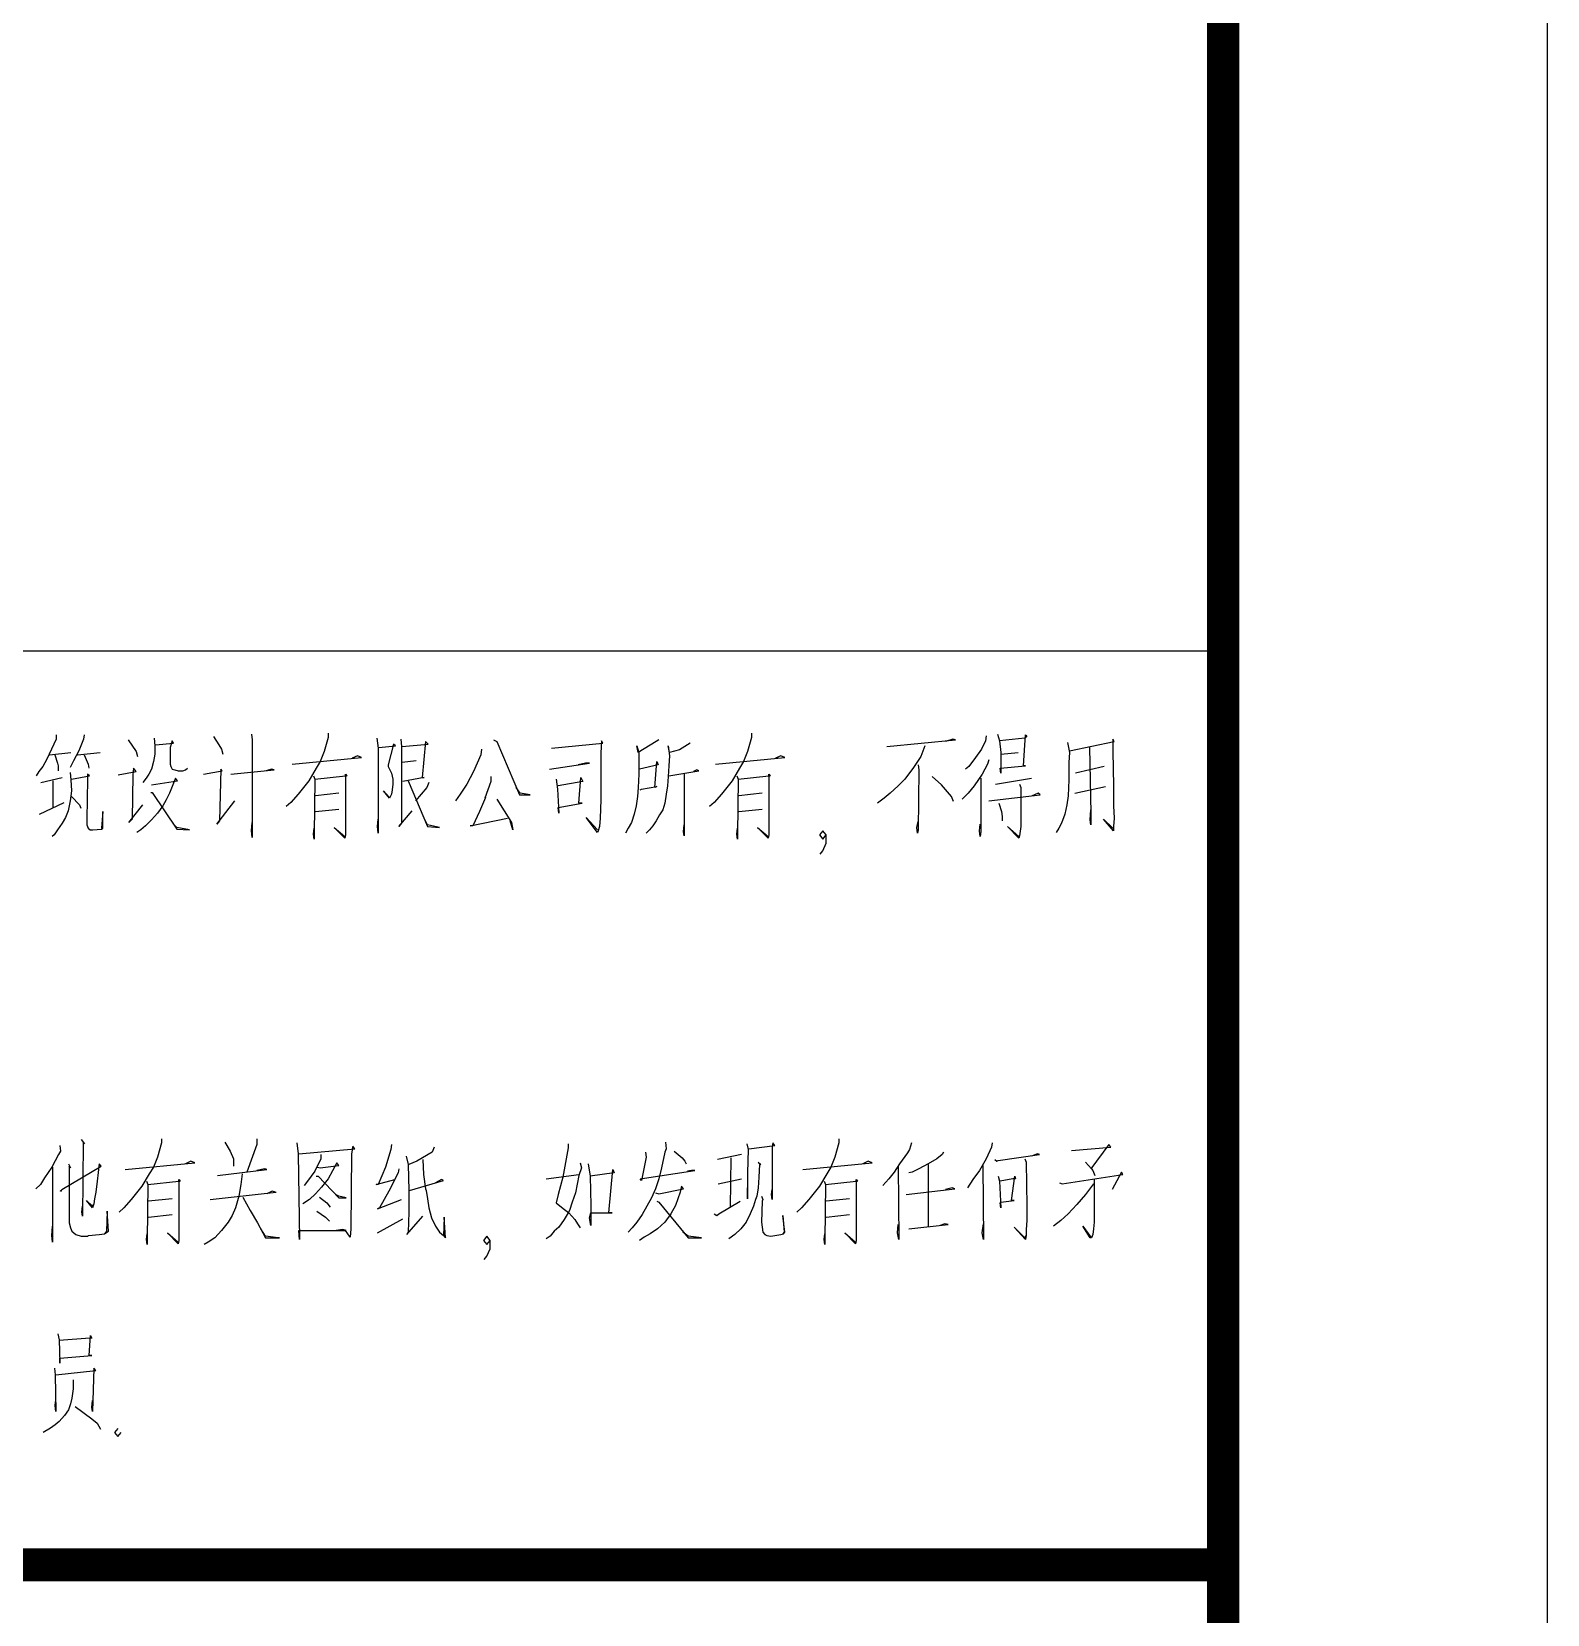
# Model space of a CAD drawing. Extents: x 39560 to 217760, y -140239 to 277665.
# Drawn here: x 139986 to 144660, y -77400 to -72521 of the extents above; entities that cross this region are included whole.
import ezdxf

# ---------------------------------------------------------------- set-up
doc = ezdxf.new("R2010")
doc.units = 0
doc.header["$LTSCALE"] = 1000
doc.header["$MEASUREMENT"] = 0
doc.layers.add('PUB_TITLE', color=4, linetype='Continuous')

msp = doc.modelspace()

# ---------------------------------------------------------------- linework, layer by layer
at = {"layer": 'PUB_TITLE'}
for p, q in [((143659.763, -97239.081), (143659.763, -39839.081)), ((143659.763, -97239.081, 7.032), (143659.763, -39839.081, 7.032)), ((143659.763, -77247.081), (143659.763, -50225.176)), ((136519.763, -74429.937), (143659.763, -74429.937)), ((140061.464, -74701.78), (140032.679, -74763.462)), ((140061.464, -74688.93), (140061.464, -74701.78)), ((140145.763, -74701.78), (140131.37, -74737.761)), ((140147.819, -74688.93), (140145.763, -74701.78)), ((140363.706, -74699.21), (140365.762, -74722.341)), ((140546.695, -74694.07), (140563.144, -74719.771)), ((140663.891, -74686.36), (140665.947, -74704.35)), ((140900.338, -74696.64), (140888.002, -74740.331)), ((140900.338, -74683.79), (140900.338, -74696.64)), ((141050.431, -74699.21), (141054.543, -74730.051)), ((141124.449, -74701.78), (141126.505, -74724.911)), ((142205.938, -74696.64), (142193.602, -74740.331)), ((142205.938, -74683.79), (142205.938, -74696.64)), ((142826.869, -74701.78), (142804.252, -74709.491)), ((142835.093, -74704.35), (142826.869, -74701.78)), ((142929.672, -74691.5), (142927.616, -74706.92)), ((142964.625, -74686.36), (142970.793, -74706.92)), ((143048.924, -74699.21), (142970.793, -74706.92)), ((143044.812, -74784.023), (143050.98, -74688.93)), ((143055.092, -74691.5), (143048.924, -74699.21)), ((143050.98, -74688.93), (143055.092, -74691.5)), ((143320.324, -74701.78), (143320.324, -74740.331)), ((143324.436, -74709.491), (143320.324, -74701.78)), ((140040.904, -74750.612), (140106.698, -74742.902)), ((140057.352, -74750.612), (140065.576, -74776.313)), ((140131.37, -74737.761), (140114.922, -74768.602)), ((140127.258, -74750.612), (140197.164, -74742.902)), ((140147.819, -74750.612), (140160.155, -74778.883)), ((140283.519, -74704.35), (140308.192, -74740.331)), ((140308.192, -74740.331), (140312.304, -74755.752)), ((140365.762, -74748.042), (140361.649, -74771.172)), ((140365.762, -74722.341), (140365.762, -74748.042)), ((140367.818, -74719.771), (140423.331, -74714.631)), ((140419.219, -74706.92), (140413.051, -74727.481)), ((140413.051, -74727.481), (140413.051, -74745.472)), ((140413.051, -74745.472), (140413.051, -74760.892)), ((140423.331, -74714.631), (140419.219, -74706.92)), ((140563.144, -74719.771), (140571.368, -74732.621)), ((140571.368, -74732.621), (140575.48, -74748.042)), ((140665.947, -74704.35), (140665.947, -75005.05)), ((140888.002, -74740.331), (140875.665, -74771.172)), ((141054.543, -74730.051), (141054.543, -74992.199)), ((141056.599, -74727.481), (141108, -74722.341)), ((141101.832, -74717.201), (141085.384, -74781.453)), ((141108, -74722.341), (141101.832, -74717.201)), ((141126.505, -74724.911), (141126.505, -74961.358)), ((141128.561, -74724.911), (141208.747, -74717.201)), ((141200.523, -74709.491), (141190.243, -74820.004)), ((141208.747, -74717.201), (141200.523, -74709.491)), ((141371.176, -74750.612), (141348.56, -74802.013)), ((141373.232, -74732.621), (141371.176, -74750.612)), ((141410.242, -74704.35), (141420.522, -74709.491)), ((141420.522, -74709.491), (141490.428, -74873.976)), ((141589.119, -74730.051), (141747.436, -74714.631)), ((141743.324, -74706.92), (141741.268, -74745.472)), ((141741.268, -74745.472), (141741.268, -74889.396)), ((141747.436, -74714.631), (141743.324, -74706.92)), ((141852.295, -74722.341), (141858.463, -74742.902)), ((141856.407, -74742.902), (141852.295, -74722.341)), ((141911.921, -74709.491), (141856.407, -74742.902)), ((141858.463, -74742.902), (141858.463, -74809.724)), ((141920.145, -74704.35), (141911.921, -74709.491)), ((141948.93, -74722.341), (141953.042, -74753.182)), ((141953.042, -74742.902), (141948.93, -74722.341)), ((141983.883, -74735.191), (141953.042, -74742.902)), ((142016.78, -74714.631), (141983.883, -74735.191)), ((142193.602, -74740.331), (142181.265, -74771.172)), ((142623.319, -74724.911), (142835.093, -74704.35)), ((142740.514, -74722.341), (142728.178, -74755.752)), ((142915.28, -74732.621), (142896.775, -74758.322)), ((142927.616, -74706.92), (142915.28, -74732.621)), ((142970.793, -74706.92), (142974.906, -74742.902)), ((142974.906, -74748.042), (143028.363, -74742.902)), ((142974.906, -74742.902), (142974.906, -74776.313)), ((143180.512, -74712.061), (143186.68, -74742.902)), ((143186.68, -74742.902), (143184.624, -74773.743)), ((143186.68, -74737.761), (143324.436, -74709.491)), ((143248.362, -74727.481), (143252.474, -74930.517)), ((143320.324, -74740.331), (143322.38, -74845.705)), ((140020.343, -74786.593), (140008.007, -74802.013)), ((140032.679, -74763.462), (140020.343, -74786.593)), ((140065.576, -74776.313), (140067.632, -74784.023)), ((140067.632, -74784.023), (140067.632, -74799.443)), ((140114.922, -74768.602), (140104.642, -74789.163)), ((140160.155, -74778.883), (140162.211, -74791.733)), ((140299.968, -74791.733), (140297.912, -74812.294)), ((140308.192, -74802.013), (140299.968, -74791.733)), ((140355.481, -74794.303), (140347.257, -74809.724)), ((140361.649, -74771.172), (140355.481, -74794.303)), ((140413.051, -74760.892), (140413.051, -74778.883)), ((140413.051, -74778.883), (140415.107, -74786.593)), ((140415.107, -74786.593), (140419.219, -74794.303)), ((140419.219, -74794.303), (140427.444, -74796.873)), ((140427.444, -74796.873), (140437.724, -74799.443)), ((140437.724, -74799.443), (140452.116, -74799.443)), ((140452.116, -74799.443), (140460.341, -74796.873)), ((140460.341, -74796.873), (140466.509, -74791.733)), ((140515.854, -74809.724), (140573.424, -74799.443)), ((140569.312, -74794.303), (140565.2, -74953.648)), ((140573.424, -74799.443), (140569.312, -74794.303)), ((140600.153, -74809.724), (140733.797, -74796.873)), ((140725.573, -74794.303), (140709.124, -74799.443)), ((140733.797, -74796.873), (140725.573, -74794.303)), ((140789.311, -74778.883), (141003.141, -74758.322)), ((140863.329, -74791.733), (140840.712, -74830.284)), ((140875.665, -74771.172), (140863.329, -74791.733)), ((140990.805, -74753.182), (140974.356, -74760.892)), ((141003.141, -74758.322), (140990.805, -74753.182)), ((141085.384, -74781.453), (141085.384, -74786.593)), ((141085.384, -74786.593), (141089.496, -74794.303)), ((141089.496, -74794.303), (141095.664, -74807.154)), ((141171.738, -74768.602), (141128.561, -74773.743)), ((141582.951, -74794.303), (141706.315, -74776.313)), ((141693.978, -74776.313), (141671.362, -74781.453)), ((141706.315, -74776.313), (141693.978, -74776.313)), ((141918.089, -74781.453), (141860.519, -74794.303)), ((141907.809, -74850.845), (141913.977, -74771.172)), ((141913.977, -74771.172), (141918.089, -74781.453)), ((141950.986, -74784.023), (141948.93, -74817.434)), ((141953.042, -74753.182), (141950.986, -74784.023)), ((141950.986, -74814.864), (142043.509, -74799.443)), ((142037.341, -74796.873), (142027.061, -74802.013)), ((142043.509, -74799.443), (142037.341, -74796.873)), ((142094.911, -74778.883), (142308.741, -74758.322)), ((142168.929, -74791.733), (142146.312, -74830.284)), ((142181.265, -74771.172), (142168.929, -74791.733)), ((142296.405, -74753.182), (142279.956, -74760.892)), ((142308.741, -74758.322), (142296.405, -74753.182)), ((142705.561, -74789.163), (142678.832, -74825.144)), ((142728.178, -74755.752), (142705.561, -74789.163)), ((142719.954, -74781.453), (142722.01, -74796.873)), ((142722.01, -74796.873), (142719.954, -74981.919)), ((142876.215, -74786.593), (142865.934, -74794.303)), ((142896.775, -74758.322), (142876.215, -74786.593)), ((142933.784, -74778.883), (142917.336, -74809.724)), ((142937.896, -74766.032), (142933.784, -74778.883)), ((142972.85, -74791.733), (143050.98, -74784.023)), ((142974.906, -74807.154), (142972.85, -74791.733)), ((142974.906, -74776.313), (142974.906, -74796.873)), ((142974.906, -74796.873), (142974.906, -74807.154)), ((143050.98, -74784.023), (143044.812, -74784.023)), ((143184.624, -74773.743), (143184.624, -74827.714)), ((143293.595, -74786.593), (143205.185, -74807.154)), ((140008.007, -74802.013), (139999.782, -74814.864)), ((140014.175, -74835.424), (140079.969, -74820.004)), ((140051.184, -74830.284), (140051.184, -74915.097)), ((140104.642, -74804.583), (140106.698, -74827.714)), ((140106.698, -74827.714), (140108.754, -74861.125)), ((140108.754, -74825.144), (140164.267, -74814.864)), ((140158.099, -74825.144), (140156.043, -74948.508)), ((140158.099, -74809.724), (140158.099, -74825.144)), ((140164.267, -74814.864), (140158.099, -74809.724)), ((140252.678, -74812.294), (140308.192, -74802.013)), ((140297.912, -74812.294), (140295.855, -74948.508)), ((140339.033, -74822.574), (140328.752, -74835.424)), ((140347.257, -74809.724), (140339.033, -74822.574)), ((140355.481, -74843.135), (140435.668, -74830.284)), ((140421.275, -74843.135), (140410.995, -74868.835)), ((140429.5, -74822.574), (140421.275, -74843.135)), ((140435.668, -74830.284), (140429.5, -74822.574)), ((140840.712, -74830.284), (140807.815, -74871.406)), ((140855.105, -74814.864), (140859.217, -74825.144)), ((140859.217, -74825.144), (140857.161, -74994.769)), ((140859.217, -74825.144), (140953.796, -74814.864)), ((140953.796, -74809.724), (140957.908, -74814.864)), ((140953.796, -74814.864), (140953.796, -74809.724)), ((140957.908, -74814.864), (140953.796, -74817.434)), ((140953.796, -74817.434), (140953.796, -74997.339)), ((141095.664, -74807.154), (141099.776, -74825.144)), ((141099.776, -74840.565), (141097.72, -74858.555)), ((141099.776, -74825.144), (141099.776, -74840.565)), ((141196.411, -74820.004), (141130.617, -74832.854)), ((141147.066, -74830.284), (141206.691, -74971.639)), ((141190.243, -74820.004), (141196.411, -74820.004)), ((141210.804, -74835.424), (141204.635, -74850.845)), ((141327.999, -74840.565), (141307.438, -74871.406)), ((141348.56, -74802.013), (141327.999, -74840.565)), ((141402.017, -74832.854), (141383.513, -74884.256)), ((141402.017, -74817.434), (141402.017, -74832.854)), ((141603.512, -74825.144), (141607.624, -74855.985)), ((141685.754, -74832.854), (141609.68, -74845.705)), ((141673.418, -74899.676), (141679.586, -74820.004)), ((141679.586, -74820.004), (141685.754, -74832.854)), ((141858.463, -74809.724), (141856.407, -74850.845)), ((141866.688, -74855.985), (141913.977, -74848.275)), ((141913.977, -74848.275), (141907.809, -74850.845)), ((141946.874, -74845.705), (141942.762, -74871.406)), ((141948.93, -74817.434), (141946.874, -74845.705)), ((141998.276, -74809.724), (141998.276, -74999.909)), ((142146.312, -74830.284), (142113.415, -74871.406)), ((142160.705, -74814.864), (142164.817, -74825.144)), ((142164.817, -74825.144), (142162.761, -74994.769)), ((142164.817, -74825.144), (142259.396, -74814.864)), ((142259.396, -74809.724), (142263.508, -74814.864)), ((142259.396, -74814.864), (142259.396, -74809.724)), ((142263.508, -74814.864), (142259.396, -74817.434)), ((142259.396, -74817.434), (142259.396, -74997.339)), ((142658.272, -74845.705), (142633.599, -74868.835)), ((142678.832, -74825.144), (142658.272, -74845.705)), ((142791.916, -74843.135), (142763.131, -74817.434)), ((142822.757, -74879.116), (142791.916, -74843.135)), ((142892.663, -74845.705), (142874.158, -74868.835)), ((142917.336, -74809.724), (142892.663, -74845.705)), ((142913.224, -74822.574), (142913.224, -74987.059)), ((142958.457, -74840.565), (143069.484, -74822.574)), ((143032.475, -74840.565), (143036.587, -74850.845)), ((143184.624, -74827.714), (143182.568, -74876.546)), ((143203.129, -74868.835), (143297.707, -74848.275)), ((143322.38, -74845.705), (143322.38, -74899.676)), ((140010.063, -74933.087), (140086.137, -74897.106)), ((140104.642, -74891.966), (140098.473, -74922.807)), ((140108.754, -74861.125), (140104.642, -74891.966)), ((140108.754, -74879.116), (140133.427, -74904.817)), ((140353.425, -74866.265), (140357.537, -74866.265)), ((140357.537, -74866.265), (140433.612, -74979.349)), ((140400.715, -74889.396), (140390.434, -74907.387)), ((140410.995, -74868.835), (140400.715, -74889.396)), ((140556.975, -74963.928), (140612.489, -74891.966)), ((140785.198, -74897.106), (140770.806, -74909.957)), ((140807.815, -74871.406), (140785.198, -74897.106)), ((140933.235, -74868.835), (140861.273, -74876.546)), ((141070.991, -74861.125), (141089.496, -74881.686)), ((141089.496, -74884.256), (141070.991, -74861.125)), ((141095.664, -74871.406), (141089.496, -74884.256)), ((141097.72, -74858.555), (141095.664, -74871.406)), ((141204.635, -74850.845), (141169.682, -74891.966)), ((141307.438, -74871.406), (141293.046, -74891.966)), ((141385.569, -74881.686), (141367.064, -74925.377)), ((141383.513, -74884.256), (141385.569, -74881.686)), ((141420.522, -74886.826), (141465.755, -74958.788)), ((141492.484, -74868.835), (141480.148, -74850.845)), ((141490.428, -74873.976), (141494.54, -74873.976)), ((141523.325, -74873.976), (141492.484, -74868.835)), ((141494.54, -74873.976), (141523.325, -74873.976)), ((141607.624, -74855.985), (141611.736, -74930.517)), ((141741.268, -74889.396), (141739.212, -74945.938)), ((141854.351, -74879.116), (141850.239, -74907.387)), ((141856.407, -74850.845), (141854.351, -74879.116)), ((141862.575, -74858.555), (141866.688, -74855.985)), ((141942.762, -74871.406), (141938.65, -74899.676)), ((142090.798, -74897.106), (142076.406, -74909.957)), ((142113.415, -74871.406), (142090.798, -74897.106)), ((142238.835, -74868.835), (142166.873, -74876.546)), ((142615.095, -74884.256), (142594.534, -74899.676)), ((142633.599, -74868.835), (142615.095, -74884.256)), ((142828.925, -74894.536), (142822.757, -74879.116)), ((142874.158, -74868.835), (142855.654, -74886.826)), ((142937.896, -74891.966), (143096.213, -74873.976)), ((143036.587, -74850.845), (143036.587, -74925.377)), ((143090.045, -74868.835), (143071.541, -74876.546)), ((143096.213, -74873.976), (143090.045, -74868.835)), ((143182.568, -74876.546), (143178.456, -74904.817)), ((140090.249, -74943.368), (140079.969, -74961.358)), ((140098.473, -74922.807), (140090.249, -74943.368)), ((140133.427, -74904.817), (140137.539, -74915.097)), ((140205.389, -74925.377), (140201.277, -74976.779)), ((140205.389, -74976.779), (140205.389, -74925.377)), ((140285.575, -74958.788), (140328.752, -74904.817)), ((140373.986, -74930.517), (140355.481, -74951.078)), ((140390.434, -74907.387), (140373.986, -74930.517)), ((140861.273, -74925.377), (140933.235, -74917.667)), ((141118.281, -74971.639), (141159.402, -74922.807)), ((141338.279, -74969.069), (141453.419, -74945.938)), ((141367.064, -74925.377), (141346.504, -74969.069)), ((141609.68, -74912.527), (141683.698, -74899.676)), ((141611.736, -74930.517), (141609.68, -74912.527)), ((141683.698, -74899.676), (141673.418, -74899.676)), ((141696.034, -74943.368), (141730.987, -74981.919)), ((141730.987, -74989.629), (141696.034, -74943.368)), ((141739.212, -74945.938), (141737.156, -74971.639)), ((141844.071, -74933.087), (141835.847, -74958.788)), ((141850.239, -74907.387), (141844.071, -74933.087)), ((141922.201, -74935.657), (141911.921, -74953.648)), ((141932.482, -74920.237), (141922.201, -74935.657)), ((141938.65, -74899.676), (141932.482, -74920.237)), ((142166.873, -74925.377), (142238.835, -74917.667)), ((142968.737, -74899.676), (142976.962, -74925.377)), ((142976.962, -74925.377), (142979.018, -74940.798)), ((142979.018, -74940.798), (142979.018, -74953.648)), ((143036.587, -74925.377), (143036.587, -74971.639)), ((143172.288, -74933.087), (143162.007, -74961.358)), ((143178.456, -74904.817), (143172.288, -74933.087)), ((143250.418, -74951.078), (143252.474, -74920.237)), ((143252.474, -74930.517), (143252.474, -74966.498)), ((143322.38, -74899.676), (143322.38, -74907.387)), ((143322.38, -74907.387), (143324.436, -74945.938)), ((143324.436, -74945.938), (143322.38, -74971.639)), ((140065.576, -74981.919), (140055.296, -74997.339)), ((140079.969, -74961.358), (140065.576, -74981.919)), ((140156.043, -74948.508), (140156.043, -74966.498)), ((140156.043, -74966.498), (140160.155, -74976.779)), ((140160.155, -74976.779), (140166.324, -74981.919)), ((140166.324, -74981.919), (140174.548, -74981.919)), ((140174.548, -74981.919), (140201.277, -74979.349)), ((140201.277, -74979.349), (140205.389, -74976.779)), ((140295.855, -74948.508), (140285.575, -74958.788)), ((140322.584, -74981.919), (140310.248, -74989.629)), ((140336.977, -74969.069), (140322.584, -74981.919)), ((140355.481, -74951.078), (140336.977, -74969.069)), ((140433.612, -74974.209), (140423.331, -74963.928)), ((140472.677, -74981.919), (140433.612, -74974.209)), ((140433.612, -74979.349), (140472.677, -74981.919)), ((140565.2, -74953.648), (140556.975, -74963.928)), ((140663.891, -74984.489), (140665.947, -74958.788)), ((140665.947, -75005.05), (140663.891, -74984.489)), ((140855.105, -74994.769), (140857.161, -74976.779)), ((140857.161, -75010.19), (140855.105, -74994.769)), ((140857.161, -74994.769), (140857.161, -75010.19)), ((140918.843, -74974.209), (140951.74, -75002.48)), ((140951.74, -75007.62), (140918.843, -74974.209)), ((141052.487, -74971.639), (141054.543, -74948.508)), ((141054.543, -74992.199), (141052.487, -74971.639)), ((141126.505, -74961.358), (141118.281, -74971.639)), ((141206.691, -74966.498), (141198.467, -74951.078)), ((141243.701, -74974.209), (141206.691, -74966.498)), ((141206.691, -74971.639), (141243.701, -74974.209)), ((141346.504, -74969.069), (141338.279, -74969.069)), ((141469.867, -74981.919), (141461.643, -74953.648)), ((141465.755, -74958.788), (141469.867, -74981.919)), ((141733.044, -74984.489), (141730.987, -74989.629)), ((141737.156, -74971.639), (141733.044, -74984.489)), ((141825.566, -74976.779), (141817.342, -74992.199)), ((141835.847, -74958.788), (141825.566, -74976.779)), ((141891.36, -74981.919), (141881.08, -74992.199)), ((141901.641, -74969.069), (141891.36, -74981.919)), ((141911.921, -74953.648), (141901.641, -74969.069)), ((141996.22, -74987.059), (141998.276, -74966.498)), ((141998.276, -74999.909), (141996.22, -74987.059)), ((142160.705, -74994.769), (142162.761, -74976.779)), ((142162.761, -75010.19), (142160.705, -74994.769)), ((142162.761, -74994.769), (142162.761, -75010.19)), ((142224.443, -74974.209), (142257.34, -75002.48)), ((142257.34, -75007.62), (142224.443, -74974.209)), ((142425.937, -74984.489), (142415.656, -74997.339)), ((142436.217, -74997.339), (142425.937, -74984.489)), ((142715.842, -74974.209), (142719.954, -74956.218)), ((142717.898, -74992.199), (142715.842, -74974.209)), ((142719.954, -74981.919), (142717.898, -74992.199)), ((142909.112, -74984.489), (142911.168, -74963.928)), ((142911.168, -75002.48), (142909.112, -74984.489)), ((142913.224, -74987.059), (142911.168, -75002.48)), ((142995.466, -74971.639), (143030.419, -75002.48)), ((143030.419, -75007.62), (142995.466, -74971.639)), ((143036.587, -74971.639), (143032.475, -74999.909)), ((143153.783, -74976.779), (143145.559, -74989.629)), ((143162.007, -74961.358), (143153.783, -74976.779)), ((143252.474, -74966.498), (143250.418, -74951.078)), ((143291.539, -74948.508), (143320.324, -74976.779)), ((143322.38, -74984.489), (143291.539, -74948.508)), ((143322.38, -74971.639), (143322.38, -74984.489)), ((140055.296, -74997.339), (140049.128, -75002.48)), ((140953.796, -74997.339), (140951.74, -75007.62)), ((142259.396, -74997.339), (142257.34, -75007.62)), ((142415.656, -74997.339), (142425.937, -75010.19)), ((142425.937, -75010.19), (142436.217, -74997.339)), ((142425.937, -75046.171), (142436.217, -75023.04)), ((142436.217, -75023.04), (142436.217, -74997.339)), ((143032.475, -74999.909), (143030.419, -75007.62)), ((142417.712, -75056.451), (142425.937, -75046.171)), ((140075.376, -75972.348), (140069.207, -75982.629)), ((140073.319, -75954.358), (140075.376, -75972.348)), ((140139.114, -75936.367), (140149.394, -75949.218)), ((140145.282, -75946.648), (140143.226, -76172.814)), ((140149.394, -75949.218), (140145.282, -75946.648)), ((140385.841, -75946.648), (140373.505, -75990.339)), ((140385.841, -75933.797), (140385.841, -75946.648)), ((140581.167, -75944.077), (140597.616, -75972.348)), ((140597.616, -75972.348), (140607.896, -75995.479)), ((140679.858, -75951.788), (140649.017, -76036.6)), ((140679.858, -75933.797), (140679.858, -75951.788)), ((140803.222, -75946.648), (140807.334, -75980.059)), ((140809.39, -75980.059), (140982.099, -75964.638)), ((140975.931, -75956.928), (140971.819, -75980.059)), ((140982.099, -75964.638), (140975.931, -75956.928)), ((141093.127, -75967.208), (141076.678, -76021.18)), ((141095.183, -75951.788), (141093.127, -75967.208)), ((141226.771, -75959.498), (141220.603, -75974.918)), ((141640.039, -75962.068), (141623.591, -76052.021)), ((141640.039, -75949.218), (141640.039, -75962.068)), ((141942.281, -75964.638), (141938.169, -75974.918)), ((141940.225, -75944.077), (141942.281, -75964.638)), ((141966.954, -75972.348), (141991.626, -75992.909)), ((142191.064, -75949.218), (142195.177, -75967.208)), ((142195.177, -75967.208), (142193.12, -76039.17)), ((142197.233, -75964.638), (142277.419, -75954.358)), ((142271.251, -75946.648), (142269.195, -75959.498)), ((142269.195, -75959.498), (142269.195, -76088.002)), ((142277.419, -75954.358), (142271.251, -75946.648)), ((142474.801, -75946.648), (142462.465, -75990.339)), ((142474.801, -75933.797), (142474.801, -75946.648)), ((142692.744, -75967.208), (142686.576, -75977.488)), ((142698.912, -75946.648), (142692.744, -75967.208)), ((142945.639, -75959.498), (142929.191, -75995.479)), ((142947.696, -75946.648), (142945.639, -75959.498)), ((143192.367, -75969.778), (143313.675, -75959.498)), ((143307.507, -75951.788), (143251.993, -76026.32)), ((143313.675, -75959.498), (143307.507, -75951.788)), ((140048.647, -76021.18), (140026.03, -76054.591)), ((140069.207, -75982.629), (140048.647, -76021.18)), ((140050.703, -76021.18), (140050.703, -76252.487)), ((140079.488, -76090.572), (140200.795, -76018.61)), ((140100.048, -76010.9), (140106.217, -76023.75)), ((140102.104, -76018.61), (140102.104, -76175.385)), ((140106.217, -76023.75), (140102.104, -76018.61)), ((140194.627, -76010.9), (140188.459, -76064.871)), ((140200.795, -76018.61), (140194.627, -76010.9)), ((140274.814, -76028.89), (140488.644, -76008.329)), ((140361.168, -76021.18), (140348.832, -76041.74)), ((140373.505, -75990.339), (140361.168, -76021.18)), ((140476.308, -76003.189), (140459.859, -76010.9)), ((140488.644, -76008.329), (140476.308, -76003.189)), ((140607.896, -75995.479), (140607.896, -76018.61)), ((140807.334, -75980.059), (140811.446, -76244.777)), ((140877.24, -75995.479), (140858.736, -76034.03)), ((140866.96, -76021.18), (140875.184, -76023.75)), ((140875.184, -76023.75), (140932.754, -76016.04)), ((140877.24, -75982.629), (140877.24, -75995.479)), ((140926.586, -76008.329), (140899.857, -76057.161)), ((140932.754, -76016.04), (140926.586, -76008.329)), ((140971.819, -75980.059), (140969.763, -76211.366)), ((141076.678, -76021.18), (141054.062, -76075.151)), ((141140.416, -75987.769), (141146.584, -76013.47)), ((141146.584, -76013.47), (141148.64, -76093.142)), ((141173.313, -76003.189), (141148.64, -76013.47)), ((141220.603, -75974.918), (141173.313, -76003.189)), ((141191.818, -75998.049), (141193.874, -76044.311)), ((141677.049, -76008.329), (141681.161, -76023.75)), ((141701.721, -76010.9), (141707.89, -76049.451)), ((141880.599, -75990.339), (141866.206, -76062.301)), ((141878.543, -75974.918), (141880.599, -75990.339)), ((141938.169, -75974.918), (141927.888, -76023.75)), ((141991.626, -75992.909), (141999.851, -76003.189)), ((141999.851, -76003.189), (142003.963, -76010.9)), ((142174.616, -75982.629), (142100.598, -75998.049)), ((142141.719, -75992.909), (142139.663, -76144.544)), ((142226.017, -76005.759), (142234.242, -76013.47)), ((142230.13, -76013.47), (142228.074, -76052.021)), ((142234.242, -76013.47), (142230.13, -76013.47)), ((142363.774, -76028.89), (142577.604, -76008.329)), ((142450.128, -76021.18), (142437.792, -76041.74)), ((142462.465, -75990.339), (142450.128, -76021.18)), ((142565.268, -76003.189), (142548.819, -76010.9)), ((142577.604, -76008.329), (142565.268, -76003.189)), ((142661.903, -76010.9), (142645.454, -76036.6)), ((142657.791, -76018.61), (142659.847, -76244.777)), ((142686.576, -75977.488), (142661.903, -76010.9)), ((142750.314, -76010.9), (142721.529, -76026.32)), ((142777.042, -75995.479), (142750.314, -76010.9)), ((142750.314, -76013.47), (142750.314, -76203.655)), ((142793.491, -75982.629), (142777.042, -75995.479)), ((142797.603, -75974.918), (142793.491, -75982.629)), ((142929.191, -75995.479), (142908.63, -76031.46)), ((142918.911, -76016.04), (142920.967, -76244.777)), ((142955.92, -75998.049), (142962.088, -76003.189)), ((142962.088, -76003.189), (142966.2, -76000.619)), ((142966.2, -76000.619), (143093.676, -75982.629)), ((143048.443, -75995.479), (143052.555, -76005.759)), ((143052.555, -76005.759), (143054.611, -76141.974)), ((143087.508, -75980.059), (143069.003, -75987.769)), ((143093.676, -75982.629), (143087.508, -75980.059)), ((143235.544, -76005.759), (143254.049, -76026.32)), ((140026.03, -76054.591), (140013.694, -76075.151)), ((140188.459, -76064.871), (140184.347, -76098.282)), ((140348.832, -76041.74), (140326.215, -76080.292)), ((140340.608, -76064.871), (140344.72, -76075.151)), ((140344.72, -76075.151), (140439.299, -76064.871)), ((140439.299, -76059.731), (140443.411, -76064.871)), ((140439.299, -76064.871), (140439.299, -76059.731)), ((140443.411, -76064.871), (140439.299, -76067.441)), ((140439.299, -76067.441), (140439.299, -76247.347)), ((140558.55, -76046.881), (140710.699, -76028.89)), ((140634.625, -76041.74), (140630.513, -76075.151)), ((140704.531, -76026.32), (140679.858, -76031.46)), ((140710.699, -76028.89), (140704.531, -76026.32)), ((140836.119, -76064.871), (140825.839, -76077.722)), ((140858.736, -76034.03), (140836.119, -76064.871)), ((140862.848, -76049.451), (140869.016, -76049.451)), ((140869.016, -76049.451), (140932.754, -76116.273)), ((140899.857, -76057.161), (140879.296, -76082.862)), ((141047.893, -76075.151), (141105.463, -76059.731)), ((141115.743, -76039.17), (141086.959, -76095.712)), ((141117.799, -76026.32), (141115.743, -76039.17)), ((141150.697, -76093.142), (141255.556, -76062.301)), ((141193.874, -76044.311), (141200.042, -76088.002)), ((141249.388, -76059.731), (141230.883, -76070.011)), ((141255.556, -76062.301), (141249.388, -76059.731)), ((141572.189, -76057.161), (141672.937, -76044.311)), ((141623.591, -76052.021), (141609.199, -76105.992)), ((141672.937, -76046.881), (141662.656, -76100.852)), ((141681.161, -76023.75), (141672.937, -76046.881)), ((141781.908, -76039.17), (141707.89, -76049.451)), ((141707.89, -76049.451), (141709.946, -76139.403)), ((141765.459, -76162.534), (141777.796, -76028.89)), ((141777.796, -76028.89), (141781.908, -76039.17)), ((141862.094, -76057.161), (142030.691, -76031.46)), ((141866.206, -76062.301), (141862.094, -76057.161)), ((141919.664, -76057.161), (141909.384, -76088.002)), ((141927.888, -76023.75), (141919.664, -76057.161)), ((142020.411, -76031.46), (142008.075, -76034.03)), ((142030.691, -76031.46), (142020.411, -76031.46)), ((142102.654, -76072.581), (142174.616, -76057.161)), ((142193.12, -76039.17), (142193.12, -76118.843)), ((142228.074, -76052.021), (142226.017, -76085.432)), ((142437.792, -76041.74), (142415.175, -76080.292)), ((142429.568, -76064.871), (142433.68, -76075.151)), ((142433.68, -76075.151), (142528.259, -76064.871)), ((142528.259, -76059.731), (142532.371, -76064.871)), ((142528.259, -76064.871), (142528.259, -76059.731)), ((142532.371, -76064.871), (142528.259, -76067.441)), ((142528.259, -76067.441), (142528.259, -76247.347)), ((142629.006, -76057.161), (142610.501, -76077.722)), ((142645.454, -76036.6), (142629.006, -76057.161)), ((142700.968, -76036.6), (142690.688, -76039.17)), ((142721.529, -76026.32), (142700.968, -76036.6)), ((142888.07, -76059.731), (142871.621, -76085.432)), ((142908.63, -76031.46), (142888.07, -76059.731)), ((142966.2, -76049.451), (142970.312, -76064.871)), ((142970.312, -76064.871), (142974.424, -76147.114)), ((143011.434, -76057.161), (142972.368, -76064.871)), ((143007.321, -76123.983), (143017.602, -76049.451)), ((143019.658, -76057.161), (143011.434, -76057.161)), ((143017.602, -76049.451), (143019.658, -76057.161)), ((143155.358, -76070.011), (143163.582, -76072.581)), ((143163.582, -76072.581), (143350.684, -76044.311)), ((143254.049, -76026.32), (143258.161, -76031.46)), ((143258.161, -76031.46), (143264.329, -76046.881)), ((143262.273, -76057.161), (143262.273, -76190.805)), ((143346.572, -76036.6), (143317.787, -76090.572)), ((143350.684, -76044.311), (143346.572, -76036.6)), ((140013.694, -76075.151), (139999.301, -76088.002)), ((140073.319, -76093.142), (140077.432, -76095.712)), ((140077.432, -76095.712), (140079.488, -76090.572)), ((140180.235, -76118.843), (140178.179, -76134.263)), ((140184.347, -76098.282), (140180.235, -76118.843)), ((140326.215, -76080.292), (140293.318, -76121.413)), ((140344.72, -76075.151), (140342.664, -76244.777)), ((140418.738, -76118.843), (140346.776, -76126.553)), ((140535.934, -76121.413), (140739.484, -76098.282)), ((140624.344, -76111.133), (140614.064, -76147.114)), ((140630.513, -76075.151), (140624.344, -76111.133)), ((140636.681, -76113.703), (140659.297, -76154.824)), ((140727.148, -76095.712), (140710.699, -76103.422)), ((140737.428, -76098.282), (140727.148, -76095.712)), ((140860.792, -76103.422), (140842.287, -76121.413)), ((140879.296, -76082.862), (140860.792, -76103.422)), ((140873.128, -76113.703), (140895.745, -76131.693)), ((140932.754, -76111.133), (140922.474, -76105.992)), ((140955.371, -76116.273), (140932.754, -76111.133)), ((140932.754, -76116.273), (140955.371, -76116.273)), ((141054.062, -76075.151), (141047.893, -76075.151)), ((141086.959, -76095.712), (141058.174, -76147.114)), ((141148.64, -76093.142), (141148.64, -76159.964)), ((141200.042, -76088.002), (141202.098, -76093.142)), ((141202.098, -76093.142), (141206.21, -76118.843)), ((141206.21, -76118.843), (141210.322, -76147.114)), ((141609.199, -76105.992), (141603.03, -76131.693)), ((141662.656, -76100.852), (141652.376, -76129.123)), ((141897.047, -76116.273), (141882.655, -76141.974)), ((141909.384, -76088.002), (141897.047, -76116.273)), ((141909.384, -76100.852), (141919.664, -76103.422)), ((141919.664, -76103.422), (141995.738, -76088.002)), ((141985.458, -76098.282), (141971.066, -76139.403)), ((141989.57, -76080.292), (141985.458, -76098.282)), ((141995.738, -76088.002), (141989.57, -76080.292)), ((142193.12, -76105.992), (142193.12, -76085.432)), ((142193.12, -76118.843), (142193.12, -76105.992)), ((142221.905, -76111.133), (142217.793, -76121.413)), ((142226.017, -76085.432), (142221.905, -76111.133)), ((142236.298, -76111.133), (142240.41, -76121.413)), ((142267.139, -76105.992), (142269.195, -76090.572)), ((142269.195, -76121.413), (142267.139, -76105.992)), ((142269.195, -76088.002), (142269.195, -76121.413)), ((142415.175, -76080.292), (142382.278, -76121.413)), ((142433.68, -76075.151), (142431.624, -76244.777)), ((142507.698, -76118.843), (142435.736, -76126.553)), ((142682.463, -76105.992), (142832.556, -76088.002)), ((142824.332, -76085.432), (142803.771, -76090.572)), ((142832.556, -76088.002), (142824.332, -76085.432)), ((143235.544, -76105.992), (143208.816, -76136.833)), ((143260.217, -76072.581), (143235.544, -76105.992)), ((140141.17, -76159.964), (140143.226, -76141.974)), ((140143.226, -76172.814), (140141.17, -76159.964)), ((140155.562, -76123.983), (140174.067, -76141.974)), ((140174.067, -76147.114), (140155.562, -76123.983)), ((140178.179, -76134.263), (140174.067, -76147.114)), ((140174.067, -76141.974), (140176.123, -76136.833)), ((140219.3, -76157.394), (140217.244, -76219.076)), ((140223.412, -76219.076), (140219.3, -76157.394)), ((140270.702, -76147.114), (140256.309, -76159.964)), ((140293.318, -76121.413), (140270.702, -76147.114)), ((140346.776, -76175.385), (140418.738, -76167.674)), ((140614.064, -76147.114), (140603.784, -76170.244)), ((140659.297, -76154.824), (140681.914, -76193.375)), ((140842.287, -76121.413), (140821.726, -76134.263)), ((140864.904, -76157.394), (140891.633, -76175.385)), ((140895.745, -76131.693), (140906.025, -76144.544)), ((141052.005, -76149.684), (141126.024, -76121.413)), ((141058.174, -76147.114), (141052.005, -76149.684)), ((141148.64, -76159.964), (141146.584, -76221.646)), ((141210.322, -76147.114), (141218.547, -76177.955)), ((141603.03, -76131.693), (141619.479, -76144.544)), ((141619.479, -76144.544), (141642.096, -76162.534)), ((141640.039, -76162.534), (141627.703, -76183.095)), ((141644.152, -76154.824), (141640.039, -76162.534)), ((141642.096, -76162.534), (141660.6, -76183.095)), ((141652.376, -76129.123), (141644.152, -76154.824)), ((141705.834, -76177.955), (141709.946, -76162.534)), ((141709.946, -76139.403), (141709.946, -76201.085)), ((141709.946, -76162.534), (141775.74, -76162.534)), ((141775.74, -76162.534), (141765.459, -76162.534)), ((141868.262, -76167.674), (141851.814, -76190.805)), ((141882.655, -76141.974), (141868.262, -76167.674)), ((141913.496, -76126.553), (141919.664, -76129.123)), ((141919.664, -76129.123), (142010.131, -76239.637)), ((141956.673, -76165.104), (141938.169, -76190.805)), ((141971.066, -76139.403), (141956.673, -76165.104)), ((142090.317, -76165.104), (142098.542, -76170.244)), ((142098.542, -76170.244), (142104.71, -76165.104)), ((142104.71, -76165.104), (142170.504, -76126.553)), ((142201.345, -76165.104), (142189.008, -76190.805)), ((142211.625, -76141.974), (142201.345, -76165.104)), ((142217.793, -76121.413), (142211.625, -76141.974)), ((142238.354, -76126.553), (142236.298, -76190.805)), ((142240.41, -76121.413), (142238.354, -76126.553)), ((142359.662, -76147.114), (142345.269, -76159.964)), ((142382.278, -76121.413), (142359.662, -76147.114)), ((142435.736, -76175.385), (142507.698, -76167.674)), ((142972.368, -76131.693), (142974.424, -76129.123)), ((142974.424, -76147.114), (142972.368, -76131.693)), ((142974.424, -76129.123), (143015.546, -76123.983)), ((143015.546, -76123.983), (143007.321, -76123.983)), ((143054.611, -76141.974), (143054.611, -76185.665)), ((143182.087, -76165.104), (143159.47, -76185.665)), ((143208.816, -76136.833), (143182.087, -76165.104)), ((140048.647, -76231.926), (140050.703, -76203.655)), ((140102.104, -76175.385), (140102.104, -76193.375)), ((140102.104, -76193.375), (140106.217, -76208.796)), ((140106.217, -76208.796), (140110.329, -76219.076)), ((140570.887, -76216.506), (140550.326, -76239.637)), ((140591.447, -76190.805), (140570.887, -76216.506)), ((140603.784, -76170.244), (140591.447, -76190.805)), ((140681.914, -76193.375), (140706.587, -76239.637)), ((140706.587, -76234.496), (140692.194, -76211.366)), ((140811.446, -76244.777), (140809.39, -76216.506)), ((140809.39, -76216.506), (140955.371, -76216.506)), ((140891.633, -76175.385), (140903.969, -76188.235)), ((140945.09, -76213.936), (140924.53, -76216.506)), ((140955.371, -76216.506), (140945.09, -76213.936)), ((140967.707, -76237.066), (140953.314, -76216.506)), ((140969.763, -76211.366), (140967.707, -76237.066)), ((141052.005, -76224.216), (141130.136, -76180.525)), ((141142.472, -76229.356), (141191.818, -76172.814)), ((141218.547, -76177.955), (141230.883, -76203.655)), ((141230.883, -76203.655), (141243.219, -76221.646)), ((141257.612, -76175.385), (141255.556, -76234.496)), ((141261.724, -76239.637), (141257.612, -76175.385)), ((141611.255, -76206.226), (141596.862, -76219.076)), ((141627.703, -76183.095), (141611.255, -76206.226)), ((141660.6, -76183.095), (141668.824, -76195.945)), ((141668.824, -76195.945), (141677.049, -76208.796)), ((141709.946, -76201.085), (141705.834, -76177.955)), ((141837.422, -76208.796), (141825.085, -76221.646)), ((141851.814, -76190.805), (141837.422, -76208.796)), ((141915.552, -76211.366), (141892.935, -76226.786)), ((141938.169, -76190.805), (141915.552, -76211.366)), ((142172.56, -76211.366), (142154.055, -76229.356)), ((142189.008, -76190.805), (142172.56, -76211.366)), ((142236.298, -76190.805), (142238.354, -76206.226)), ((142238.354, -76206.226), (142240.41, -76221.646)), ((142302.092, -76170.244), (142306.204, -76221.646)), ((142308.26, -76221.646), (142302.092, -76170.244)), ((142655.735, -76224.216), (142657.791, -76198.515)), ((142690.688, -76211.366), (142811.995, -76198.515)), ((142801.715, -76195.945), (142787.323, -76201.085)), ((142811.995, -76198.515), (142801.715, -76195.945)), ((142916.855, -76224.216), (142920.967, -76195.945)), ((143015.546, -76206.226), (143048.443, -76239.637)), ((143050.499, -76244.777), (143015.546, -76206.226)), ((143054.611, -76185.665), (143052.555, -76213.936)), ((143052.555, -76213.936), (143052.555, -76231.926)), ((143159.47, -76185.665), (143136.853, -76203.655)), ((143227.32, -76203.655), (143251.993, -76237.066)), ((143249.937, -76239.637), (143227.32, -76203.655)), ((143260.217, -76211.366), (143258.161, -76229.356)), ((143262.273, -76190.805), (143260.217, -76211.366)), ((140050.703, -76252.487), (140048.647, -76231.926)), ((140110.329, -76219.076), (140116.497, -76224.216)), ((140116.497, -76224.216), (140122.665, -76229.356)), ((140122.665, -76229.356), (140139.114, -76234.496)), ((140139.114, -76234.496), (140159.674, -76234.496)), ((140159.674, -76234.496), (140161.73, -76231.926)), ((140161.73, -76231.926), (140194.627, -76229.356)), ((140194.627, -76229.356), (140211.076, -76226.786)), ((140217.244, -76219.076), (140211.076, -76226.786)), ((140211.076, -76226.786), (140223.412, -76219.076)), ((140340.608, -76244.777), (140342.664, -76226.786)), ((140342.664, -76260.197), (140340.608, -76244.777)), ((140342.664, -76244.777), (140342.664, -76260.197)), ((140404.346, -76224.216), (140437.243, -76252.487)), ((140437.243, -76257.627), (140404.346, -76224.216)), ((140439.299, -76247.347), (140437.243, -76257.627)), ((140529.765, -76252.487), (140517.429, -76260.197)), ((140550.326, -76239.637), (140529.765, -76252.487)), ((140745.652, -76239.637), (140706.587, -76234.496)), ((140706.587, -76239.637), (140749.764, -76239.637)), ((140749.764, -76239.637), (140745.652, -76239.637)), ((141146.584, -76221.646), (141142.472, -76229.356)), ((141243.219, -76221.646), (141255.556, -76231.926)), ((141255.556, -76231.926), (141261.724, -76239.637)), ((141389.2, -76234.496), (141378.919, -76247.347)), ((141378.919, -76247.347), (141389.2, -76260.197)), ((141399.48, -76247.347), (141389.2, -76234.496)), ((141389.2, -76260.197), (141399.48, -76247.347)), ((141399.48, -76273.048), (141399.48, -76247.347)), ((141584.526, -76234.496), (141572.189, -76242.207)), ((141596.862, -76219.076), (141584.526, -76234.496)), ((141874.431, -76237.066), (141860.038, -76247.347)), ((141892.935, -76226.786), (141874.431, -76237.066)), ((142010.131, -76234.496), (141993.682, -76221.646)), ((142051.252, -76239.637), (142010.131, -76234.496)), ((142010.131, -76239.637), (142051.252, -76239.637)), ((142154.055, -76229.356), (142135.551, -76242.207)), ((142240.41, -76221.646), (142246.578, -76229.356)), ((142246.578, -76229.356), (142252.746, -76231.926)), ((142252.746, -76231.926), (142265.083, -76234.496)), ((142265.083, -76234.496), (142295.924, -76229.356)), ((142295.924, -76229.356), (142304.148, -76226.786)), ((142306.204, -76221.646), (142302.092, -76226.786)), ((142304.148, -76226.786), (142308.26, -76221.646)), ((142429.568, -76244.777), (142431.624, -76226.786)), ((142431.624, -76260.197), (142429.568, -76244.777)), ((142431.624, -76244.777), (142431.624, -76260.197)), ((142493.306, -76224.216), (142526.203, -76252.487)), ((142526.203, -76257.627), (142493.306, -76224.216)), ((142528.259, -76247.347), (142526.203, -76257.627)), ((142659.847, -76244.777), (142655.735, -76224.216)), ((142920.967, -76244.777), (142916.855, -76224.216)), ((143048.443, -76239.637), (143052.555, -76231.926)), ((143052.555, -76231.926), (143050.499, -76244.777)), ((143254.049, -76239.637), (143249.937, -76239.637)), ((143258.161, -76229.356), (143254.049, -76239.637)), ((141380.976, -76306.459), (141389.2, -76296.178)), ((141389.2, -76296.178), (141399.48, -76273.048)), ((140067.151, -76535.677), (140071.263, -76553.668)), ((140165.842, -76548.528), (140071.263, -76556.238)), ((140071.263, -76553.668), (140073.319, -76625.63)), ((140163.786, -76602.5), (140167.898, -76540.818)), ((140172.011, -76548.528), (140165.842, -76548.528)), ((140167.898, -76540.818), (140172.011, -76548.528)), ((140073.319, -76610.21), (140172.011, -76602.5)), ((140172.011, -76602.5), (140163.786, -76602.5)), ((140056.871, -76641.051), (140058.927, -76661.611)), ((140060.983, -76661.611), (140184.347, -76648.761)), ((140073.319, -76625.63), (140073.319, -76610.21)), ((140178.179, -76641.051), (140174.067, -76774.695)), ((140184.347, -76648.761), (140178.179, -76641.051)), ((140058.927, -76661.611), (140060.983, -76774.695)), ((140114.441, -76677.032), (140114.441, -76705.303)), ((140058.927, -76756.704), (140060.983, -76738.714)), ((140106.217, -76751.564), (140100.048, -76769.555)), ((140110.329, -76733.574), (140106.217, -76751.564)), ((140114.441, -76705.303), (140110.329, -76733.574)), ((140172.011, -76761.844), (140174.067, -76741.284)), ((140060.983, -76774.695), (140058.927, -76756.704)), ((140087.712, -76787.545), (140071.263, -76805.536)), ((140100.048, -76769.555), (140087.712, -76787.545)), ((140120.609, -76759.274), (140172.011, -76797.826)), ((140174.067, -76774.695), (140172.011, -76761.844)), ((140172.011, -76797.826), (140188.459, -76810.676)), ((140044.535, -76826.096), (140021.918, -76838.947)), ((140058.927, -76815.816), (140044.535, -76826.096)), ((140071.263, -76805.536), (140058.927, -76815.816)), ((140188.459, -76810.676), (140198.739, -76828.666)), ((140251.96, -76826.689), (140241.917, -76839.243)), ((140241.917, -76839.243), (140251.96, -76851.797)), ((140251.96, -76851.797), (140262.003, -76839.243)), ((136519.763, -77247.081), (143659.763, -77247.081))]:
    msp.add_line(p, q, dxfattribs=at)
at = {"layer": 'PUB_TITLE', "color": 0}
msp.add_lwpolyline([(39559.763, -98239.081), (144659.763, -98239.081), (144659.763, -38839.081), (39559.763, -38839.081)], close=True, dxfattribs=at)
at = {"layer": 'PUB_TITLE', "color": 0, "const_width": 100}
msp.add_lwpolyline([(42059.763, -97239.081), (143659.763, -97239.081), (143659.763, -39839.081), (42059.763, -39839.081)], close=True, dxfattribs=at)
at = {"layer": 'PUB_TITLE', "const_width": 102, "elevation": 8.28}
msp.add_lwpolyline([(143659.763, -50225.175), (136519.763, -50225.176), (136519.763, -77247.081), (143659.763, -77247.082)], dxfattribs=at)

doc.saveas('drawing.dxf')
